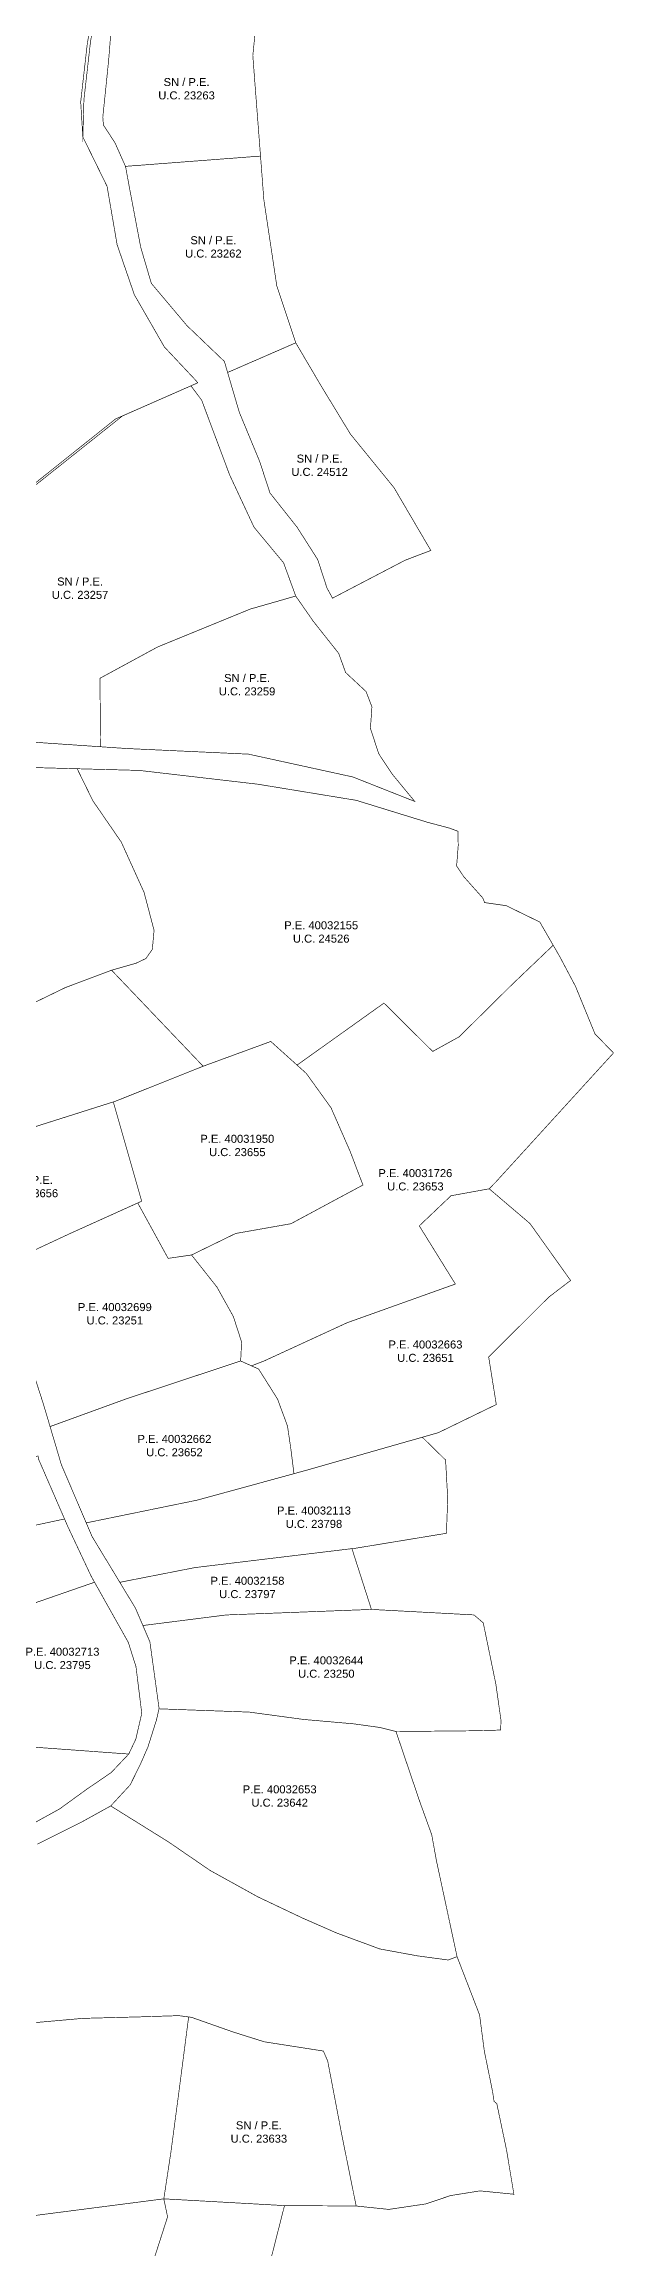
# Model space of a CAD drawing. Header units: metres. Extents: x 561401 to 594056, y 8460144 to 8508504.
# Drawn here: x 587222 to 587400, y 8499850 to 8500539 of the extents above; entities that cross this region are included whole.
import ezdxf

# ---------------------------------------------------------------- set-up
doc = ezdxf.new("R2010")
doc.units = ezdxf.units.M
for name, color, linetype in [('1.2. AFECTADOS BASE GRAFICA GORE', 76, 'Continuous'), ('1.2. AFECTADOS BASE GRAFICA SUNARP', 150, 'Continuous'), ('1.2. BASE GRAFICA GORE', 76, 'Continuous'), ('1.2. BASE GRAFICA SUNARP', 150, 'Continuous'), ('1.3 ETIQUETA P.E. Y U.C.', 1, 'Continuous')]:
    doc.layers.add(name, color=color, linetype=linetype)
doc.styles.add('Arial', font='arial.ttf', dxfattribs={"height": 1})

msp = doc.modelspace()

# ---------------------------------------------------------------- linework, layer by layer
at = {"layer": '1.2. AFECTADOS BASE GRAFICA GORE', "color": 64, "linetype": 'Continuous', "lineweight": -3, "const_width": 0.2}
msp.add_lwpolyline([(587128.71, 8499850.29), (587128.78, 8499849.95), (587137.65, 8499806.56), (587152.39, 8499806.84), (587163.59, 8499807.58), (587177.1, 8499809.05), (587189.63, 8499811.57), (587203.06, 8499816.28), (587215.76, 8499820.56), (587226.09, 8499823.74), (587240.23, 8499826.9), (587249.89, 8499827.39), (587250.02, 8499827.72), (587255.83, 8499843.77), (587260.94, 8499859.66), (587259.76, 8499865.28), (587207.96, 8499858.59), (587169.22, 8499853.61), (587128.71, 8499850.29)], close=True, dxfattribs=at)
at = {"layer": '1.2. AFECTADOS BASE GRAFICA SUNARP', "color": 64, "linetype": 'Continuous', "lineweight": -3, "const_width": 0.2}
for points in [[(587238.58, 8500554.37), (587237.21, 8500546.49), (587235.84, 8500538.61), (587233.78, 8500520.45), (587234.45, 8500509.52), (587234.79, 8500521.14), (587236.85, 8500539.29), (587239.58, 8500555.05), (587243.83, 8500567.22), (587238.58, 8500554.37)], [(587118.18, 8499918.43), (587118.67, 8499905.02), (587123.29, 8499878.35), (587128.71, 8499850.29), (587169.22, 8499853.61), (587207.96, 8499858.59), (587259.76, 8499865.28), (587262, 8499880.03), (587264.6, 8499899.62), (587267.52, 8499922.11), (587264.42, 8499922.52), (587252.08, 8499922.13), (587234.49, 8499921.67), (587219.92, 8499920.38), (587196.26, 8499919.88), (587180.46, 8499920.93), (587158.8, 8499922.26), (587147.96, 8499923.66), (587136.26, 8499924.17), (587118.45, 8499922.45), (587118.18, 8499918.43)]]:
    msp.add_lwpolyline(points, close=True, dxfattribs=at)
at = {"layer": '1.2. BASE GRAFICA GORE', "color": 64, "linetype": 'Continuous', "lineweight": -3, "const_width": 0.2}
for points in [[(587243.39, 8500544.41), (587242.53, 8500533.59), (587241.54, 8500523.9), (587240.69, 8500515.69), (587240.88, 8500513.24), (587244.53, 8500507.61), (587247.77, 8500500.31), (587289.99, 8500503.52), (587288.68, 8500520.44), (587288.49, 8500522.96), (587287.58, 8500534.9), (587288.28, 8500541.86), (587289.62, 8500545.71), (587243.39, 8500544.41)], [(587247.77, 8500500.31), (587247.81, 8500500.22), (587249.06, 8500493.4), (587252.53, 8500475.08), (587255.86, 8500463.75), (587266.99, 8500450.55), (587278.7, 8500439.35), (587279.7, 8500435.91), (587301, 8500445.17), (587295.06, 8500463.05), (587291.03, 8500489.86), (587289.99, 8500503.52), (587247.77, 8500500.31)], [(587279.7, 8500435.91), (587283.37, 8500423.43), (587289.71, 8500408.14), (587292.94, 8500398.27), (587301.41, 8500387.57), (587307.86, 8500377.46), (587310.76, 8500368.56), (587312.49, 8500365.4), (587335.17, 8500377.24), (587343.21, 8500380.3), (587331.7, 8500399.93), (587323.33, 8500410.21), (587318.1, 8500416.64), (587309.07, 8500431.48), (587301, 8500445.17), (587279.7, 8500435.91)], [(587174.34, 8500363.91), (587174.8, 8500343.31), (587175.03, 8500332.69), (587175.57, 8500322.35), (587205.49, 8500321.32), (587240, 8500318.97), (587239.8, 8500340.36), (587257.81, 8500350.14), (587286.74, 8500361.97), (587300.99, 8500366.06), (587297.2, 8500376.43), (587287.96, 8500387.56), (587280.29, 8500404), (587271.6, 8500427.25), (587268.24, 8500431.74), (587244.69, 8500421.39), (587197.51, 8500383.74), (587174.33, 8500364.46), (587174.34, 8500363.91)], [(587239.8, 8500340.36), (587240, 8500318.97), (587248.12, 8500318.42), (587286.24, 8500316.66), (587318.85, 8500309.53), (587338.18, 8500301.89), (587331.11, 8500310.47), (587326.92, 8500316.81), (587324.34, 8500324.74), (587324.81, 8500331.44), (587322.97, 8500336.23), (587316.59, 8500342.16), (587314.41, 8500348.16), (587306.49, 8500358.16), (587300.99, 8500366.06), (587286.74, 8500361.97), (587257.81, 8500350.14), (587239.8, 8500340.36)], [(587154, 8500204.64), (587171.32, 8500184.05), (587174.69, 8500180.05), (587206.48, 8500196.12), (587243.97, 8500208), (587244.53, 8500208.17), (587272.05, 8500219.15), (587243.44, 8500249.15), (587228.98, 8500243.72), (587197.59, 8500228.49), (587154, 8500204.64)], [(587174.69, 8500180.05), (587193.57, 8500157.65), (587198.13, 8500151.8), (587230.43, 8500166.87), (587251.61, 8500176.43), (587252.84, 8500176.98), (587243.97, 8500208), (587206.48, 8500196.12), (587174.69, 8500180.05)], [(587259.76, 8499865.28), (587297.48, 8499863.17), (587319.88, 8499863.04), (587315.35, 8499885.47), (587310.99, 8499908.31), (587309.63, 8499911.46), (587291.14, 8499914.35), (587281.52, 8499917.38), (587268.39, 8499922), (587267.52, 8499922.11), (587264.6, 8499899.62), (587262, 8499880.03), (587259.76, 8499865.28)]]:
    msp.add_lwpolyline(points, close=True, dxfattribs=at)
at = {"layer": '1.2. BASE GRAFICA SUNARP', "color": 64, "linetype": 'Continuous', "lineweight": -3, "const_width": 0.2}
for points in [[(587048.05, 8500548.82), (587051.92, 8500536.31), (587065.02, 8500439.61), (587066.77, 8500426.75), (587070.79, 8500397.09), (587115.29, 8500383.34), (587138.27, 8500376.01), (587141.18, 8500375.08), (587176.46, 8500364.83), (587176.45, 8500365.38), (587198.63, 8500383.98), (587246.82, 8500422.32), (587270.36, 8500432.67), (587269.87, 8500433.31), (587259.93, 8500443.89), (587250.55, 8500460.2), (587245.17, 8500475.81), (587242.03, 8500494.06), (587238.12, 8500502.04), (587234.45, 8500509.52), (587233.78, 8500520.45), (587235.84, 8500538.61), (587238.58, 8500554.37)], [(587219.92, 8499920.38), (587234.49, 8499921.67), (587252.08, 8499922.13), (587264.42, 8499922.52), (587267.52, 8499922.11), (587268.39, 8499922), (587281.52, 8499917.38), (587291.14, 8499914.35), (587309.63, 8499911.46), (587310.99, 8499908.31), (587315.35, 8499885.47), (587319.88, 8499863.04), (587330.08, 8499861.98), (587341.62, 8499863.69), (587349.38, 8499866.3), (587358.57, 8499867.77), (587368.81, 8499866.76), (587369.19, 8499866.68), (587366.88, 8499880.55), (587363.83, 8499895.07), (587362.99, 8499895.71), (587362.5, 8499898.89), (587359.94, 8499911.43), (587358.51, 8499922.33), (587358.46, 8499922.74), (587351.42, 8499940.94), (587348.64, 8499939.9), (587339.04, 8499941.2), (587327.26, 8499943.36), (587313.73, 8499948.36), (587303.18, 8499952.98), (587289.22, 8499959.6), (587274.24, 8499967.88), (587261.26, 8499976.77), (587243.17, 8499988.04), (587234.24, 8499983.1), (587220.25, 8499976.09)]]:
    msp.add_lwpolyline(points, dxfattribs=at)
for points in [[(587154, 8500204.64), (587197.59, 8500228.49), (587228.98, 8500243.72), (587243.44, 8500249.15), (587251.09, 8500251.34), (587254.17, 8500252.81), (587256.18, 8500255.68), (587256.71, 8500261.63), (587253.59, 8500273.47), (587246.46, 8500289.2), (587237.58, 8500302.1), (587232.68, 8500312.1), (587214, 8500312.61), (587149.35, 8500316.29), (587103.33, 8500318.19), (587056.79, 8500313.89), (587079.02, 8500287.72), (587103.78, 8500260.76), (587126.03, 8500231.14), (587146.35, 8500213.71), (587154, 8500204.64)], [(587232.68, 8500312.1), (587237.58, 8500302.1), (587246.46, 8500289.2), (587253.59, 8500273.47), (587256.71, 8500261.63), (587256.18, 8500255.68), (587254.17, 8500252.81), (587251.09, 8500251.34), (587243.44, 8500249.15), (587272.05, 8500219.15), (587293.2, 8500226.89), (587301.41, 8500219.51), (587328.57, 8500238.88), (587343.8, 8500223.77), (587352.08, 8500228.35), (587368.58, 8500244.66), (587381.46, 8500256.95), (587377.28, 8500264.2), (587366.78, 8500269.32), (587360.05, 8500270.28), (587359.45, 8500271.72), (587353.5, 8500278.41), (587351.28, 8500281.7), (587351.78, 8500288.15), (587351.68, 8500292.58), (587348.88, 8500293.6), (587342.35, 8500295.32), (587319.87, 8500302.24), (587289.14, 8500307.27), (587252.05, 8500311.58), (587232.68, 8500312.1)], [(587394.52, 8500229.27), (587388.45, 8500244.09), (587383.55, 8500253.35), (587381.46, 8500256.95), (587368.58, 8500244.66), (587352.08, 8500228.35), (587343.8, 8500223.77), (587328.57, 8500238.88), (587301.41, 8500219.51), (587304.28, 8500216.93), (587312.02, 8500206.19), (587317.99, 8500192.57), (587322, 8500182.03), (587316.07, 8500178.86), (587299.5, 8500169.95), (587282.22, 8500166.9), (587268.43, 8500160.18), (587276.35, 8500150.18), (587281.5, 8500140.94), (587284.07, 8500133), (587283.78, 8500127.06), (587287.17, 8500125.54), (587291.23, 8500127.12), (587317.08, 8500139.02), (587350.89, 8500151.1), (587339.61, 8500169.28), (587349.53, 8500178.69), (587361.46, 8500180.86), (587363.62, 8500183.08), (587400.31, 8500223.3), (587394.52, 8500229.27)], [(587243.97, 8500208), (587252.84, 8500176.98), (587251.61, 8500176.43), (587261.11, 8500159.12), (587268.43, 8500160.18), (587282.22, 8500166.9), (587299.5, 8500169.95), (587316.07, 8500178.86), (587322, 8500182.03), (587317.99, 8500192.57), (587312.02, 8500206.19), (587304.28, 8500216.93), (587301.41, 8500219.51), (587293.2, 8500226.89), (587272.05, 8500219.15), (587244.53, 8500208.17), (587243.97, 8500208)], [(587304.09, 8500092.85), (587340.56, 8500103.24), (587345.6, 8500104.68), (587363.68, 8500113.46), (587361.3, 8500128.31), (587380.09, 8500147.02), (587386.9, 8500152.22), (587374.22, 8500170), (587361.46, 8500180.86), (587349.53, 8500178.69), (587339.61, 8500169.28), (587350.89, 8500151.1), (587317.08, 8500139.02), (587291.23, 8500127.12), (587287.17, 8500125.54), (587289.41, 8500124.53), (587294.16, 8500116.98), (587295.32, 8500115.13), (587298.42, 8500106.73), (587299.46, 8500099.65), (587300.44, 8500091.85), (587304.09, 8500092.85)], [(587198.13, 8500151.8), (587210.25, 8500136.23), (587218.21, 8500125.74), (587222.09, 8500113.71), (587224.21, 8500106.57), (587247.95, 8500115.2), (587283.78, 8500127.06), (587284.07, 8500133), (587281.5, 8500140.94), (587276.35, 8500150.18), (587268.43, 8500160.18), (587261.11, 8500159.12), (587251.61, 8500176.43), (587230.43, 8500166.87), (587198.13, 8500151.8)], [(587224.21, 8500106.57), (587227.74, 8500094.65), (587235.51, 8500076.48), (587270.27, 8500083.6), (587300.44, 8500091.85), (587299.46, 8500099.65), (587298.42, 8500106.73), (587295.32, 8500115.13), (587294.16, 8500116.98), (587289.41, 8500124.53), (587283.78, 8500127.06), (587247.95, 8500115.2), (587224.21, 8500106.57)], [(587235.51, 8500076.48), (587237.34, 8500072.21), (587246.01, 8500057.91), (587269.49, 8500062.51), (587318.56, 8500068.43), (587319.84, 8500068.58), (587345.82, 8500072.85), (587348.09, 8500073.22), (587348.5, 8500084.09), (587348.25, 8500088.52), (587347.83, 8500096.12), (587340.56, 8500103.24), (587304.09, 8500092.85), (587300.44, 8500091.85), (587270.27, 8500083.6), (587235.51, 8500076.48)], [(587088.49, 8500073.42), (587093.35, 8500049.97), (587093.5, 8500049.05), (587144.83, 8500059.72), (587228.73, 8500077.7), (587220.6, 8500096.41), (587220.46, 8500097.38), (587193.9, 8500092.11), (587161.72, 8500085.74), (587140.82, 8500081.59), (587138.67, 8500081.26), (587088.49, 8500073.42)], [(587093.5, 8500049.05), (587097.11, 8500027.42), (587114.76, 8500025.51), (587144.42, 8500027.79), (587177.34, 8500036.87), (587201.44, 8500045.21), (587238.11, 8500057.93), (587237.08, 8500059.77), (587229.85, 8500075.13), (587228.73, 8500077.7), (587144.83, 8500059.72), (587093.5, 8500049.05)], [(587246.01, 8500057.91), (587250.91, 8500049.81), (587253.22, 8500044.41), (587279.27, 8500047.71), (587324.65, 8500049.44), (587318.56, 8500068.43), (587269.49, 8500062.51), (587246.01, 8500057.91)], [(587201.44, 8500045.21), (587205.09, 8500041.19), (587204.17, 8500033.88), (587204.94, 8500023.78), (587206.64, 8500016.91), (587207.72, 8500007.24), (587248.8, 8500004.25), (587251, 8500008.88), (587252.87, 8500016.97), (587251.06, 8500031.57), (587248.66, 8500039.15), (587238.11, 8500057.93), (587201.44, 8500045.21)], [(587253.22, 8500044.41), (587255.41, 8500039.3), (587258.3, 8500018.38), (587286.46, 8500017.36), (587303.46, 8500015.06), (587319.11, 8500013.69), (587327.25, 8500012.56), (587332.33, 8500011.29), (587356.2, 8500011.52), (587365.05, 8500011.75), (587365.14, 8500014.84), (587363.55, 8500026.06), (587359.61, 8500045.23), (587356.71, 8500047.72), (587324.65, 8500049.44), (587279.27, 8500047.71), (587253.22, 8500044.41)], [(587243.17, 8499988.04), (587261.26, 8499976.77), (587274.24, 8499967.88), (587289.22, 8499959.6), (587303.18, 8499952.98), (587313.73, 8499948.36), (587327.26, 8499943.36), (587339.04, 8499941.2), (587348.64, 8499939.9), (587351.42, 8499940.94), (587344.96, 8499970.97), (587343.5, 8499979.04), (587339.81, 8499989.24), (587332.33, 8500011.29), (587327.25, 8500012.56), (587319.11, 8500013.69), (587303.46, 8500015.06), (587286.46, 8500017.36), (587258.3, 8500018.38), (587258.25, 8500018.38), (587257.5, 8500015.02), (587254.81, 8500006.49), (587252.55, 8500001.32), (587249.25, 8499994.61), (587243.17, 8499988.04)], [(587172.04, 8500003.9), (587172.84, 8499992.39), (587173.76, 8499982.04), (587173.54, 8499969.79), (587195.33, 8499971.78), (587203.98, 8499975.19), (587215.41, 8499980.59), (587227.19, 8499987.11), (587235.87, 8499993.39), (587243.29, 8499998.45), (587248.8, 8500004.25), (587207.72, 8500007.24), (587207.8, 8500006.56), (587192.86, 8500007.11), (587172.04, 8500003.9)], [(587250.02, 8499827.72), (587255.77, 8499825.91), (587262.23, 8499825.12), (587272.02, 8499822.09), (587280.57, 8499819.95), (587285.99, 8499817.98), (587286.03, 8499818.11), (587297.48, 8499863.17), (587259.76, 8499865.28), (587260.94, 8499859.66), (587255.83, 8499843.77), (587250.02, 8499827.72)]]:
    msp.add_lwpolyline(points, close=True, dxfattribs=at)

# ---------------------------------------------------------------- texts
at = {"layer": '1.3 ETIQUETA P.E. Y U.C.', "color": 1, "char_height": 2.5, "attachment_point": 5, "style": 'Arial'}
for s, insert in [('SN / P.E.\\PU.C. 23263', (587266.87, 8500524.55)), ('SN / P.E.\\PU.C. 23262', (587275.24, 8500475.13)), ('SN / P.E.\\PU.C. 24512', (587308.45, 8500406.91)), ('SN / P.E.\\PU.C. 23257', (587233.59, 8500368.5)), ('SN / P.E.\\PU.C. 23259', (587285.79, 8500338.34)), ('P.E. 40032155\\PU.C. 24526', (587308.95, 8500261.09)), ('P.E. 40031950\\PU.C. 23655', (587282.73, 8500194.38)), ('SN / P.E.\\PU.C. 23656', (587217.9, 8500181.54)), ('P.E. 40031726\\PU.C. 23653', (587338.38, 8500183.66)), ('P.E. 40032699\\PU.C. 23251', (587244.45, 8500141.8)), ('P.E. 40032663\\PU.C. 23651', (587341.54, 8500130.11)), ('P.E. 40032662\\PU.C. 23652', (587263.08, 8500100.61)), ('P.E. 40032113\\PU.C. 23798', (587306.69, 8500078.23)), ('P.E. 40032158\\PU.C. 23797', (587285.9, 8500056.29)), ('P.E. 40032713\\PU.C. 23795', (587228.08, 8500034.12)), ('P.E. 40032644\\PU.C. 23250', (587310.55, 8500031.42)), ('P.E. 40032653\\PU.C. 23642', (587295.97, 8499991.13)), ('SN / P.E.\\PU.C. 23633', (587289.47, 8499886.15))]:
    msp.add_mtext(s, dxfattribs=dict(at, insert=insert))

doc.saveas('drawing.dxf')
